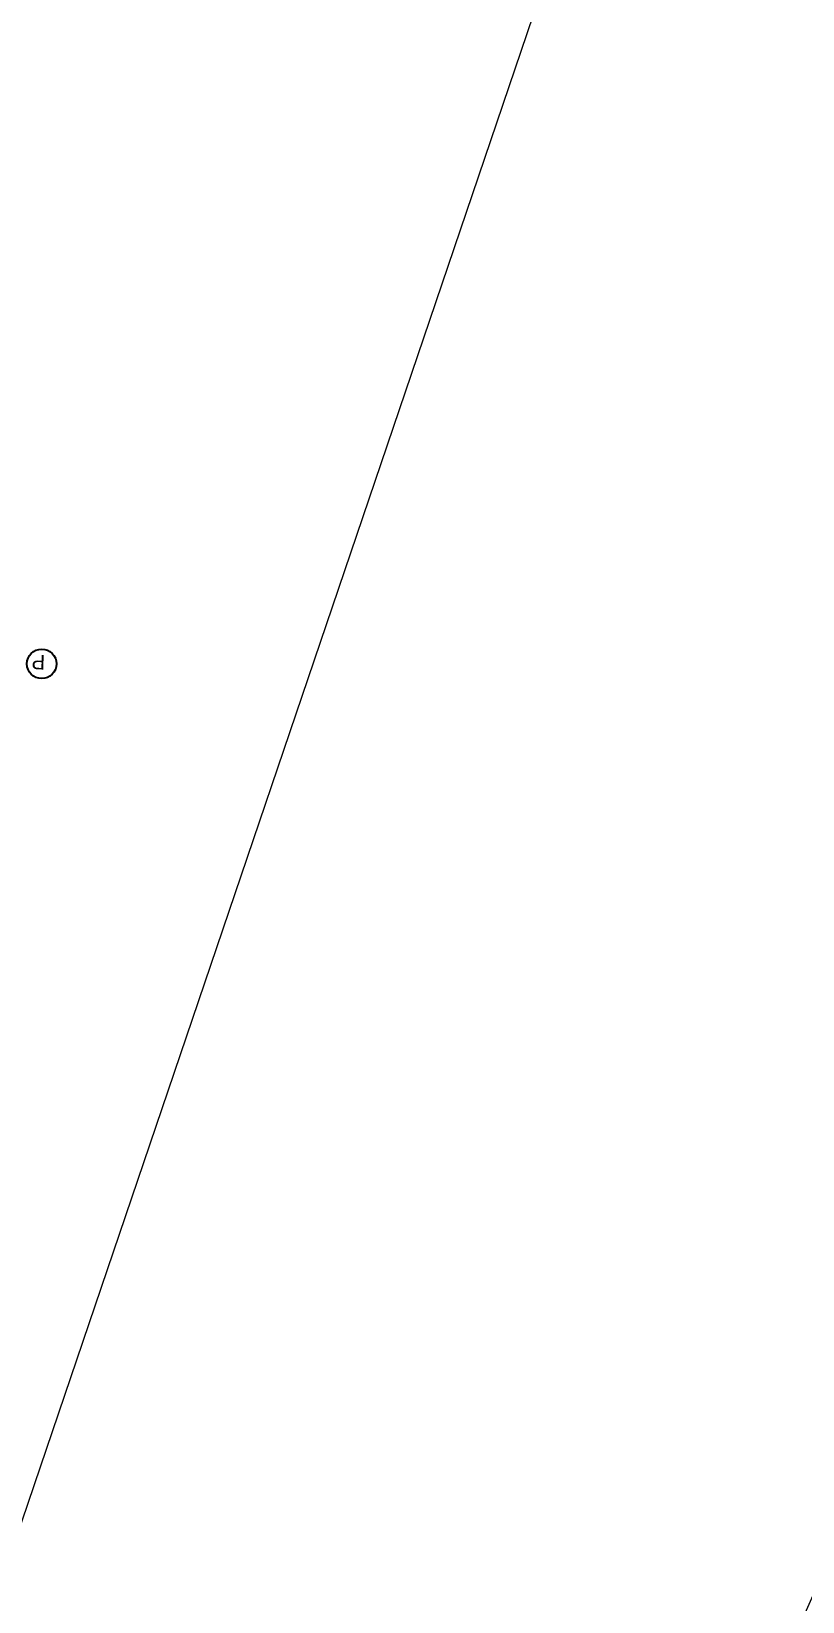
# Model space of a CAD drawing. Header units: centimetres. Extents: x 63871 to 181827, y -95930 to 42199.
# Drawn here: x 150741 to 151273, y 35292 to 36375 of the extents above; entities that cross this region are included whole.
import ezdxf

# ---------------------------------------------------------------- set-up
doc = ezdxf.new("R2010")
doc.units = ezdxf.units.CM
doc.layers.add('ARA SINIRLAR', color=225, linetype='Continuous', lineweight=15)
doc.layers.add('OLUK', color=222, linetype='Continuous', lineweight=15)
doc.layers.add('Bitirme - Duvar', color=7, linetype='Continuous')
doc.layers.add('Dıış Ölçü', color=140, linetype='Continuous')
doc.styles.add('OLUŞTURULMUŞ_STİL_1', font='Arial.ttf')
doc.styles.add('RomanS', font='')
doc.styles.get('RomanS').set_extended_font_data('Stylus BT')
doc.dimstyles.new('BÖYÜK', dxfattribs={"dimtxt": 70, "dimasz": 5, "dimexe": 5, "dimexo": 5, "dimgap": 2, "dimtad": 3, "dimdec": 0, "dimzin": 0, "dimdsep": 46, "dimtxsty": 'RomanS', "dimblk": 'DOT', "dimcen": 5, "dimadec": 0, "dimazin": 0, "dimtfac": 1, "dimtdec": 0, "dimtix": 1, "dimtofl": 0, "dimtmove": 1, "dimatfit": 0, "dimldrblk": 'DOT', "dimfxl": 10, "dimfxlon": 1, "dimtolj": 1, "dimtzin": 0, "dimarcsym": 0})

# ---------------------------------------------------------------- blocks, each defined once
blk = doc.blocks.new('HRD')
at = {"layer": 'Bitirme - Duvar', "color": 161, "linetype": 'Continuous', "lineweight": 25}
blk.add_circle((153776.7, 35737.5), 10.2, dxfattribs=at)
at = {"layer": 'Bitirme - Duvar', "linetype": 'Continuous', "insert": (153774.4, 35731.4), "char_height": 10, "attachment_point": 7, "style": 'OLUŞTURULMUŞ_STİL_1'}
blk.add_mtext('\\A1;P', dxfattribs=at)
blk = doc.blocks.new('_Dot')
at = {"color": 0, "linetype": 'ByBlock', "lineweight": -2}
blk.add_line((-0.5, 0), (-1, 0), dxfattribs=at)
at = {"color": 0, "linetype": 'ByBlock', "const_width": 0.5}
blk.add_lwpolyline([(-0.25, 0, 1), (0.25, 0, 1)], format="xyb", close=True, dxfattribs=at)
blk = doc.blocks.new('*D260')
at = {"layer": 'Defpoints', "color": 0, "transparency": 16777216}
for p in [(-5128.3, 19159.5), (-5402.2, 18543.5), (-5402.2, 18543.5)]:
    blk.add_point(p, dxfattribs=at)
at = {"layer": 'Dıış Ölçü', "color": 0, "lineweight": -2, "transparency": 16777216}
for p, q in [((-5130.3, 19154.9), (-5400.2, 18548.1)), ((-5128.3, 19159.5), (-5123.7, 19157.4)), ((-5402.2, 18543.5), (-5397.6, 18541.5))]:
    blk.add_line(p, q, dxfattribs=at)
at = {"layer": 'Dıış Ölçü', "color": 0, "lineweight": -2, "transparency": 16777216, "xscale": 5, "yscale": 5, "zscale": 5}
for p, rotation in [((-5128.3, 19159.5), 66.02531946384323), ((-5402.2, 18543.5), 246.0253194638432)]:
    blk.add_blockref('_Dot', p, dxfattribs=dict(at, rotation=rotation))
at = {"layer": 'Dıış Ölçü', "color": 0, "transparency": 16777216, "insert": (-5301.3, 18867.5), "char_height": 70, "attachment_point": 5, "rotation": 66.0253, "style": 'RomanS'}
blk.add_mtext('\\A1;674', dxfattribs=at)
blk = doc.blocks.new('*D261')
at = {"layer": 'Defpoints', "color": 0, "transparency": 16777216}
for p in [(-5745.9, 19148), (-5662, 18553.1), (-5662, 18553.1)]:
    blk.add_point(p, dxfattribs=at)
at = {"layer": 'Dıış Ölçü', "color": 0, "lineweight": -2, "transparency": 16777216}
for p, q in [((-5745.9, 19148), (-5740.9, 19148.7)), ((-5745.2, 19143), (-5662.7, 18558.1)), ((-5662, 18553.1), (-5657.1, 18553.8))]:
    blk.add_line(p, q, dxfattribs=at)
at = {"layer": 'Dıış Ölçü', "color": 0, "lineweight": -2, "transparency": 16777216, "xscale": 5, "yscale": 5, "zscale": 5}
for p, rotation in [((-5745.9, 19148), 98.02240205157426), ((-5662, 18553.1), 278.0224020515743)]:
    blk.add_blockref('_Dot', p, dxfattribs=dict(at, rotation=rotation))
at = {"layer": 'Dıış Ölçü', "color": 0, "transparency": 16777216, "insert": (-5665.8, 18855.9), "char_height": 70, "attachment_point": 5, "rotation": 278.0224, "style": 'RomanS'}
blk.add_mtext('\\A1;601', dxfattribs=at)
blk = doc.blocks.new('yerleşim planı')
at = {"layer": 'ARA SINIRLAR'}
blk.add_line((-4154, 23702.6), (-9092.7, 9150.4), dxfattribs=at)
at = {"rotation": 177.873189238168}
blk.add_blockref('HRD', (149316.7, 49762), dxfattribs=at)
at = {"layer": 'Dıış Ölçü'}
for p1, p2, picture, middle in [((-5128.3, 19159.5), (-5402.2, 18543.5), '*D260', (-5301.3, 18867.5)), ((-5745.9, 19148), (-5662, 18553.1), '*D261', (-5665.8, 18855.9))]:
    dim = blk.add_aligned_dim(p1=p1, p2=p2, distance=0, dimstyle='BÖYÜK', dxfattribs=at)
    dim.commit()
    dim.dimension.update_dxf_attribs({"geometry": picture, "text_midpoint": middle})

msp = doc.modelspace()

# ---------------------------------------------------------------- block references
at = {"layer": 'OLUK'}
msp.add_blockref('yerleşim planı', (156428.8, 16182.6), dxfattribs=at)

doc.saveas('drawing.dxf')
